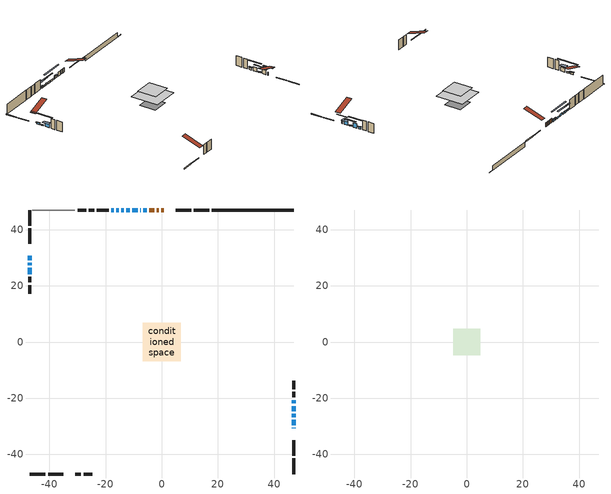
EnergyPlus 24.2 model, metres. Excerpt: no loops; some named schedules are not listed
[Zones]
conditioned space
 floor othersidecoefficients (Floor1 construction): -2.14,-2.14 -2.14,2.14 2.14,2.14 2.14,-2.14 z0.3
 floor adiabatic (AdiabaticFloorConstruction): -6.78,-6.78 -6.78,6.78 6.78,6.78 6.78,-6.78 z2.74
 floor foundation (Slab1 construction): -4.11,-4.11 -4.11,4.11 4.11,4.11 4.11,-4.11 z-1.93
 wall outside (RimJoist1 construction): 16.92,46.96 11.36,46.96 / -46.96,-46.96 -41.39,-46.96 / -46.96,46.96 -46.96,41.39 / 46.96,-46.96 46.96,-41.39 z0.3:0.6
 wall outside (RimJoist2 construction): 10.43,46.96 4.97,46.96 / -40.46,-46.96 -35.01,-46.96 / -46.96,40.46 -46.96,35.01 / 46.96,-40.46 46.96,-35.01 z0.3:0.6
 wall outside (AdiabaticWallConstruction 1): 0.65,46.96 -0.17,46.96 / -1.1,46.96 -1.79,46.96 / -2.72,46.96 -4.38,46.96 z0.3:2.33
 wall outside (AdiabaticWallConstruction): 46.96,-30.69 46.96,-30.46 z0.3:1.83; -5.31,46.96 -6.53,46.96 / -11.4,46.96 -12.62,46.96 / 46.96,-21.87 46.96,-20.65 z0.3:1.32; 46.96,-29.53 46.96,-27.7 z0.3:2.41; -46.96,30.69 -46.96,29.16 z0.3:1.22; -7.45,46.96 -7.67,46.96 z0.3:1.52; -8.6,46.96 -10.47,46.96 / -46.96,28.24 -46.96,27.29 z0.3:0.96; 46.96,-26.77 46.96,-25.5 z0.3:0.81; -13.55,46.96 -14.44,46.96 z0.3:1.27; -46.96,26.37 -46.96,24.06 z0.3:2.46; 46.96,-24.57 46.96,-22.79 z0.3:2.38; -15.37,46.96 -16.19,46.96 / -17.11,46.96 -17.93,46.96 z0.3:1.12
 wall outside (Wall2 construction): -24.06,46.96 -26.01,46.96 / -30.69,-46.96 -28.73,-46.96 / -46.96,23.13 -46.96,21.17 / 46.96,-19.72 46.96,-17.76 z0.3:5.18
 wall outside (Wall3 construction): -26.94,46.96 -29.95,46.96 / -27.8,-46.96 -24.79,-46.96 / -46.96,20.24 -46.96,17.23 / 46.96,-16.83 46.96,-13.82 z0.3:5.18
 wall foundation (FoundationWall1 construction): 17.85,46.96,-1.93 17.85,46.96,0.3 43.84,46.96,0.3 43.84,46.96,-1.83 46.96,46.96,-1.83 46.96,46.96,-1.93
 wall othersidecoefficients (Wall1 construction): -18.86,46.96 -23.13,46.96 z0.3:5.18
 wall adiabatic (Wall4 construction): -30.88,46.96 -46.03,46.96 z0.3:5.18
 window (WindowConstruction): 46.96,-30.69 46.96,-30.46 z0.3:1.82
 window (WindowConstruction 9): -5.31,46.96 -6.53,46.96 z0.3:1.31
 window (WindowConstruction 10): 46.96,-29.53 46.96,-27.7 z0.3:2.41
 window (WindowConstruction 11): -46.96,30.69 -46.96,29.16 z0.3:1.21
 window (WindowConstruction 14): -7.45,46.96 -7.67,46.96 z0.3:1.52
 window (WindowConstruction 12): -8.6,46.96 -10.47,46.96 z0.3:0.96
 window (WindowConstruction 13): -46.96,28.23 -46.96,27.3 z0.3:0.96
 window (WindowConstruction 1): 46.96,-26.77 46.96,-25.5 z0.3:0.81
 window (WindowConstruction 2): -11.4,46.96 -12.62,46.96 z0.3:1.31
 window (WindowConstruction 3): -13.55,46.96 -14.44,46.96 z0.3:1.27
 window (WindowConstruction 4): -46.96,26.37 -46.96,24.06 z0.3:2.46
 window (WindowConstruction 5): 46.96,-24.57 46.96,-22.8 z0.3:2.38
 window (WindowConstruction 6): 46.96,-21.87 46.96,-20.65 z0.3:1.31
 window (WindowConstruction 7): -15.37,46.96 -16.18,46.96 z0.3:1.11
 window (WindowConstruction 8): -17.11,46.96 -17.93,46.96 z0.3:1.11
 door (Door): 0.65,46.96 -0.17,46.96 z0.3:2.33
 door (Door 1): -1.1,46.96 -1.79,46.96 z0.3:2.33
 door (Door 2): -2.72,46.96 -4.38,46.96 z0.3:2.33
 ceiling adiabatic (AdiabaticFloorConstruction): 6.78,-6.78 6.78,6.78 -6.78,6.78 -6.78,-6.78 z2.74
attic - vented
 floor to conditioned space (Floor2 construction Reversed): -4.79,-4.79 -4.79,4.79 4.79,4.79 4.79,-4.79 z5.18
 roof outside (Roof1 construction): 1.58,46.96,5.18 1.58,37.62,8.29 4.04,37.62,8.29 4.04,46.96,5.18; -31.62,-46.96,5.18 -31.62,-37.62,8.29 -34.08,-37.62,8.29 -34.08,-46.96,5.18; -46.96,31.62,5.18 -37.62,31.62,8.29 -37.62,34.08,8.29 -46.96,34.08,5.18; 46.96,-31.62,5.18 37.62,-31.62,8.29 37.62,-34.08,8.29 46.96,-34.08,5.18
shading: 46.96,-27.97 46.96,-33.18 47.37,-33.18 47.37,-27.97 z4.31; -6.73,46.96 -5.11,46.96 -5.11,47.37 -6.73,47.37 z1.52; 46.96,-27.24 46.96,-29.99 48.48,-29.99 48.48,-27.24 z2.87; -46.96,28.96 -46.96,30.89 -47.37,30.89 -47.37,28.96 z1.42; -15.4,46.96 -3.67,46.96 -3.67,47.37 -15.4,47.37 z5.89; -46.96,22.37 -46.96,33.16 -47.37,33.16 -47.37,22.37 z5.89; 46.96,-23.01 46.96,-29.26 47.37,-29.26 47.37,-23.01 z3.3; -15.11,46.96 -8.91,46.96 -8.91,47.37 -15.11,47.37 z3.81; -16.93,46.96 -11.06,46.96 -11.06,47.37 -16.93,47.37 z3.76; -46.96,23.6 -46.96,26.83 -48.48,26.83 -48.48,23.6 z2.92; 46.96,-20.31 46.96,-27.06 47.37,-27.06 47.37,-20.31 z4.87; 46.96,-20.45 46.96,-22.07 47.37,-22.07 47.37,-20.45 z1.52; -18.67,46.96 -12.88,46.96 -12.88,47.37 -18.67,47.37 z3.6; -18.13,46.96 -16.91,46.96 -16.91,47.37 -18.13,47.37 z1.31
[Building]
Building 1: Terrain=Suburbs
[Site:Location]
Toronto City Centre_ON: Latitude {deg}=43.63; Longitude {deg}=-79.39; Time Zone {hr}=-5; Elevation {m}=77; Keep Site Location Information=Yes
[Site:GroundTemperature:Shallow]
5.01852, 3.26908, 3.12898, 3.95918, 7.29196, 10.6092, 13.4851, 15.3069, 15.4617, 13.9799, 11.1774, 7.9619
[Site:WaterMainsTemperature]
Calculation Method=Schedule; Temperature Schedule=mains temperature schedule
[Material] Roughness=Rough; Thermal Absorptance=0.9
Name | Thickness {m} | Conductivity {W/m-K} | Density {kg/m3} | Specific Heat {J/kg-K} | Solar Absorptance | Visible Absorptance
asphalt or fiberglass shingles | 0.00635 | 0.162714 | 1121.4 | 1465.45 | 0.4 | 0.4
ceiling loosefill ins | 0.169333 | 0.0480833 | 16.02 | 1046.75 | 0.7 | 0.7
ceiling stud and cavity | 0.1397 | 0.166674 | 65.682 | 1177.47 | 0.7 | 0.7
concrete 4.0 in. | 0.1016 | 1.803125 | 2242.8 | 837.4 | 0.7 | 0.7
concrete 8.0 in. | 0.2032 | 1.803125 | 2242.8 | 837.4 | 0.7 | 0.7
door material | 0.04445 | 0.188738 | 512.64 | 1214.23 | 0.7 | 0.7
door material 1 | 0.04445 | 0.20624 | 512.64 | 1214.23 | 0.7 | 0.7
exterior vertical ins | 0.0457286 | 0.029427 | 32.04 | 1214.23 | 0.7 | 0.7
floor covering | 0.0127 | 0.0433444 | 54.468 | 1339.84 | 0.6 | 0.6
floor rigid ins; rim joist rigid ins | 0.051816 | 0.029427 | 32.04 | 1214.23 | 0.7 | 0.7
floor rigid ins 1; wall rigid ins | 0.512978 | 0.029427 | 32.04 | 1214.23 | 0.7 | 0.7
floor stud and cavity | 0.1397 | 0.121516 | 92.3553 | 1139.71 | 0.7 | 0.7
floor stud and cavity 1 | 0.1397 | 1.75129 | 37.0049 | 1207.88 | 0.7 | 0.7
furniture material conditioned space 1 | 0.1524 | 0.115458 | 640.8 | 1214.23 | 0.6 | 0.6
gypsum board | 0.0127 | 0.160291 | 801 | 837.4 | 0.6 | 0.6
gypsum board 1 | 0.0127 | 0.160291 | 801 | 837.4 | 0.7 | 0.7
osb sheathing 0.5 in. | 0.0127 | 0.115458 | 512.64 | 1214.23 | 0.4 | 0.4
osb sheathing 0.5 in. 1 | 0.0127 | 0.115458 | 512.64 | 1214.23 | 0.7 | 0.7
osb sheathing 0.75 in. | 0.01905 | 0.115458 | 512.64 | 1214.23 | 0.7 | 0.7
osb sheathing 2.0 in. | 0.0508 | 0.115458 | 512.64 | 1214.23 | 0.7 | 0.7
rim joist stud and cavity | 0.0508 | 0.308293 | 125.044 | 1163.47 | 0.6 | 0.6
rim joist stud and cavity 1 | 0.0508 | 0.0352871 | 125.044 | 1163.47 | 0.6 | 0.6
slab rigid ins | 0.00025908 | 0.029427 | 32.04 | 1214.23 | 0.7 | 0.7
wall stud and cavity | 0.1397 | 0.0964549 | 139.0536 | 1170.24 | 0.7 | 0.7
wall stud and cavity 1 | 0.1397 | 0.0831639 | 139.0536 | 1170.24 | 0.7 | 0.7
wall stud and cavity 2 | 0.1397 | 0.0827303 | 139.0536 | 1170.24 | 0.7 | 0.7
wall stud and cavity 3 | 0.1397 | 0.0754492 | 139.0536 | 1170.24 | 0.7 | 0.7
wall stud and cavity 4 | 0.0889 | 0.380278 | 52.3479 | 1209.89 | 0.7 | 0.7
wall stud and cavity 5 | 0.0889 | 0.391764 | 83.0341 | 1211.67 | 0.7 | 0.7
wood siding | 0.0254 | 0.102417 | 544.68 | 1172.36 | 0.4 | 0.4
wood siding 1; wood siding 2; wood siding 3 | 0.0254 | 0.102417 | 544.68 | 1172.36 | 0.7 | 0.7
[WindowMaterial:SimpleGlazingSystem]
Name | U-Factor {W/m2-K} | Solar Heat Gain Coefficient
WindowMaterial | 4.51628 | 0.54
WindowMaterial 1 | 5.34981 | 0.68
WindowMaterial 10 | 5.00743 | 0.62
WindowMaterial 2 | 2.929848 | 0.66
WindowMaterial 3 | 2.94859 | 0.64
WindowMaterial 4 | 2.95653 | 0.61
WindowMaterial 5 | 2.975272 | 0.59
WindowMaterial 6 | 2.96448 | 0.62
WindowMaterial 7 | 2.972433 | 0.6
WindowMaterial 8 | 2.927009 | 0.66
WindowMaterial 9 | 2.97073 | 0.62
[Construction]
AdiabaticFloorConstruction: floor stud and cavity 1, floor rigid ins 1, osb sheathing 0.75 in., floor covering
AdiabaticWallConstruction: wood siding 2, wall rigid ins, wall stud and cavity 4, gypsum board
AdiabaticWallConstruction 1: wood siding 3, wall rigid ins, wall stud and cavity 4, gypsum board
Door; Door 1: door material
Door 2: door material 1
Floor1 construction: floor stud and cavity, floor rigid ins, osb sheathing 0.75 in., floor covering
Floor2 construction Reversed: gypsum board, ceiling stud and cavity, ceiling loosefill ins
FoundationWall1 construction: concrete 8.0 in., gypsum board 1
furniture construction conditioned space 1: furniture material conditioned space 1
PartitionWallConstruction: gypsum board, wall stud and cavity 5, gypsum board
RimJoist1 construction: wood siding 1, rim joist rigid ins, osb sheathing 2.0 in., rim joist stud and cavity
RimJoist2 construction: wood siding 1, rim joist rigid ins, osb sheathing 2.0 in., rim joist stud and cavity 1
Roof1 construction: asphalt or fiberglass shingles
Slab1 construction: slab rigid ins, concrete 4.0 in.
Wall1 construction: osb sheathing 0.5 in., wall stud and cavity, gypsum board
Wall2 construction: wood siding, osb sheathing 0.5 in. 1, wall stud and cavity 1, gypsum board
Wall3 construction: wood siding, osb sheathing 0.5 in. 1, wall stud and cavity 2, gypsum board
Wall4 construction: osb sheathing 0.5 in., wall stud and cavity 3, gypsum board
WindowConstruction: WindowMaterial
WindowConstruction 1: WindowMaterial 1
WindowConstruction 10: WindowMaterial 7
WindowConstruction 11: WindowMaterial 8
WindowConstruction 12; WindowConstruction 13: WindowMaterial 9
WindowConstruction 14: WindowMaterial 10
WindowConstruction 2; WindowConstruction 6; WindowConstruction 9: WindowMaterial 2
WindowConstruction 3: WindowMaterial 3
WindowConstruction 4: WindowMaterial 4
WindowConstruction 5: WindowMaterial 5
WindowConstruction 7; WindowConstruction 8: WindowMaterial 6
[Zone] Multiplier=1; Part of Total Floor Area=Yes
Name | Volume {m3}
attic - vented | 46.4249
conditioned space | 622
[Space]
Name | Zone | Volume {m3}
attic - vented 1 | attic - vented | 46.4249
conditioned space 1 | conditioned space | 622
[ZoneInfiltration:EffectiveLeakageArea]
infil attic - vented 1: Zone or Space=attic - vented 1; Schedule=Always On Discrete; Effective Air Leakage Area {cm2}=3869.05; Stack Coefficient=0.00021642; Wind Coefficient=9.93959e-06
[ZoneMixing]
whole house fan mix: Zone or Space=attic - vented; Schedule=Always On Continuous; Design Flow Rate Calculation Method=Flow/Zone; Design Flow Rate {m3/s}=0; Source Zone or Space=conditioned space
[SurfaceProperty:OtherSideCoefficients]
other non-freezing space: Combined Convective/Radiative Film Coefficient {W/m2-K}=8.35; Constant Temperature Coefficient=1; External Dry-Bulb Temperature Coefficient=0; Ground Temperature Coefficient=0; Wind Speed Coefficient=0; Zone Air Temperature Coefficient=0; Constant Temperature Schedule=other non-freezing space; Previous Other Side Temperature Coefficient=0
[SurfaceProperty:ExposedFoundationPerimeter]
Slab1: Exposed Perimeter Calculation Method=TotalExposedPerimeter; Total Exposed Perimeter {m}=29.108
[InternalMass] Zone or ZoneList=conditioned space; Space or SpaceList=conditioned space 1
Name | Construction | Surface Area {m2}
furniture mass conditioned space 1 | furniture construction conditioned space 1 | 107.936
partition wall mass | PartitionWallConstruction | 269.84
[Lights]
interior lighting: Zone or ZoneList or Space or SpaceList=conditioned space 1; Schedule=interior lighting schedule; Design Level Calculation Method=LightingLevel; Lighting Level {W}=343.2; Return Air Fraction=0; Fraction Radiant=0.6; Fraction Visible=0.2; Fraction Replaceable=1
[People]
occupants: Zone or ZoneList or Space or SpaceList=conditioned space 1; Number of People Schedule=occupants schedule; Number of People Calculation Method=People; Number of People=3; Fraction Radiant=0.314171; Sensible Heat Fraction=0.56303; Activity Level Schedule=occupants activity schedule; Carbon Dioxide Generation Rate {m3/s-W}=0; Enable ASHRAE 55 Comfort Warnings=No; Mean Radiant Temperature Calculation Type=EnclosureAveraged
[ElectricEquipment] Zone or ZoneList or Space or SpaceList=conditioned space 1; Design Level Calculation Method=EquipmentLevel
Name | Schedule | Design Level {W} | Fraction Latent | Fraction Radiant | Fraction Lost
clothes dryer | clothes dryer schedule | 140.772 | 0.015 | 0.081 | 0.85
clothes washer | clothes washer schedule | 32.1985 | 0.03 | 0.162 | 0.7
cooking range | cooking range schedule | 208.969 | 0.08 | 0.432 | 0.2
dishwasher | dishwasher schedule | 66.8632 | 0.3 | 0.18 | 0.4
fridge | fridge schedule | 72.9452 | 0 | 0.6 | 0
mech vent bath fan 0 | mech vent bath fan 0 schedule | 43 | 0 | 0 | 1
mech vent bath fan 1 | mech vent bath fan 1 schedule | 43 | 0 | 0 | 1
mech vent house fan | mech vent house fan schedule | 0 | 0 | 0 | 1
mech vent house fan cfis | mech vent house fan cfis schedule | 0 | 0 | 0 | 0
mech vent range fan 0 | mech vent range fan 0 schedule | 43 | 0 | 0 | 1
misc plug loads | misc plug loads schedule | 494.7 | 0.045 | 0.513 | 0.1
whole house fan | Always On Discrete | 0 | 0 | 0 | 1
[OtherEquipment] Zone or ZoneList or Space or SpaceList=conditioned space 1; Design Level Calculation Method=EquipmentLevel
Name | Fuel Type | Schedule | Design Level {W} | Fraction Latent | Fraction Radiant | Fraction Lost
clothes dryer 1 | Electricity | clothes dryer schedule | 0 | 0.015 | 0.081 | 0.85
cooking range 1 | Electricity | cooking range schedule | 0 | 0.08 | 0.432 | 0.2
general water use latent | None | general water use schedule | 59.3978 | 1 | 0 | 0
general water use sensible | None | general water use schedule | -58.539 | 0 | 0.6 | 0
mech vent house fan latent load | None | Always On Discrete | 0 | 1 | 0 | 0
mech vent house fan sensible load | None | Always On Discrete | 0 | 0 | 0 | 0
water heater energy adjustment1 | NaturalGas | Always On Discrete | 0.01 | 0 | 0 | 1
[ZoneInfiltration:DesignFlowRate] Zone or ZoneList or Space or SpaceList=conditioned space 1; Schedule=Always On Discrete; Design Flow Rate Calculation Method=Flow/Zone; Design Flow Rate {m3/s}=0
infil flow; natural vent flow; whole house fan flow
[Foundation:Kiva]
Foundation Kiva 1: Initial Indoor Air Temperature {C}=18; Wall Height Above Grade {m}=0.300015; Wall Depth Below Slab {m}=0.2032; Custom Block Material Name 1=exterior vertical ins; Custom Block Depth 1 {m}=2.23001; Custom Block X Position 1 {m}=0.2159; Custom Block Z Position 1 {m}=0
[Foundation:Kiva:Settings]
Soil Conductivity {W/m-K}=0.849921; Soil Density {kg/m3}=1842.3; Soil Specific Heat {J/kg-K}=418.7; Ground Solar Absorptivity=0.9; Ground Thermal Absorptivity=0.9; Ground Surface Roughness {m}=0.03; Far-Field Width {m}=40; Deep-Ground Boundary Condition=ZeroFlux; Deep-Ground Depth {m}=40; Minimum Cell Dimension {m}=0.2; Maximum Cell Growth Coefficient=3; Simulation Timestep=Timestep
[Exterior:Lights]
exterior lighting: Schedule=exterior lighting schedule; Design Level {W}=75.6
[Schedule:Constant]
Name | Hourly Value
Always On Continuous; mech vent house fan schedule; mech vent house fan cfis schedule; Always On Discrete | 1
other non-freezing space; fridge schedule | 0
occupants activity schedule | 117.228
[Schedule:Week:Daily]
interior lighting schedule Week Rule - Jan1-Jan27: interior lighting schedule day, interior lighting schedule day, interior lighting schedule day, interior lighting schedule day, interior lighting schedule day, interior lighting schedule day, interior lighting schedule day, interior lighting schedule default day, interior lighting schedule default day, interior lighting schedule default day, interior lighting schedule default day, interior lighting schedule default day
interior lighting schedule Week Rule - Jan28-Feb3: interior lighting schedule day, interior lighting schedule day, interior lighting schedule day, interior lighting schedule day, interior lighting schedule day 1, interior lighting schedule day 1, interior lighting schedule day 1, interior lighting schedule default day, interior lighting schedule default day, interior lighting schedule default day, interior lighting schedule default day, interior lighting schedule default day
interior lighting schedule Week Rule - Feb4-Feb24: interior lighting schedule day 1, interior lighting schedule day 1, interior lighting schedule day 1, interior lighting schedule day 1, interior lighting schedule day 1, interior lighting schedule day 1, interior lighting schedule day 1, interior lighting schedule default day, interior lighting schedule default day, interior lighting schedule default day, interior lighting schedule default day, interior lighting schedule default day
interior lighting schedule Week Rule - Feb25-Mar3: interior lighting schedule day 1, interior lighting schedule day 1, interior lighting schedule day 1, interior lighting schedule day 1, interior lighting schedule day 2, interior lighting schedule day 2, interior lighting schedule day 2, interior lighting schedule default day, interior lighting schedule default day, interior lighting schedule default day, interior lighting schedule default day, interior lighting schedule default day
interior lighting schedule Week Rule - Mar4-Mar31: interior lighting schedule day 2, interior lighting schedule day 2, interior lighting schedule day 2, interior lighting schedule day 2, interior lighting schedule day 2, interior lighting schedule day 2, interior lighting schedule day 2, interior lighting schedule default day, interior lighting schedule default day, interior lighting schedule default day, interior lighting schedule default day, interior lighting schedule default day
interior lighting schedule Week Rule - Apr1-Apr28: interior lighting schedule day 3, interior lighting schedule day 3, interior lighting schedule day 3, interior lighting schedule day 3, interior lighting schedule day 3, interior lighting schedule day 3, interior lighting schedule day 3, interior lighting schedule default day, interior lighting schedule default day, interior lighting schedule default day, interior lighting schedule default day, interior lighting schedule default day
interior lighting schedule Week Rule - Apr29-May5: interior lighting schedule day 3, interior lighting schedule day 3, interior lighting schedule day 4, interior lighting schedule day 4, interior lighting schedule day 4, interior lighting schedule day 4, interior lighting schedule day 4, interior lighting schedule default day, interior lighting schedule default day, interior lighting schedule default day, interior lighting schedule default day, interior lighting schedule default day
interior lighting schedule Week Rule - May6-May26: interior lighting schedule day 4, interior lighting schedule day 4, interior lighting schedule day 4, interior lighting schedule day 4, interior lighting schedule day 4, interior lighting schedule day 4, interior lighting schedule day 4, interior lighting schedule default day, interior lighting schedule default day, interior lighting schedule default day, interior lighting schedule default day, interior lighting schedule default day
interior lighting schedule Week Rule - May27-Jun2: interior lighting schedule day 4, interior lighting schedule day 4, interior lighting schedule day 4, interior lighting schedule day 4, interior lighting schedule day 4, interior lighting schedule day 5, interior lighting schedule day 5, interior lighting schedule default day, interior lighting schedule default day, interior lighting schedule default day, interior lighting schedule default day, interior lighting schedule default day
interior lighting schedule Week Rule - Jun3-Jun30: interior lighting schedule day 5, interior lighting schedule day 5, interior lighting schedule day 5, interior lighting schedule day 5, interior lighting schedule day 5, interior lighting schedule day 5, interior lighting schedule day 5, interior lighting schedule default day, interior lighting schedule default day, interior lighting schedule default day, interior lighting schedule default day, interior lighting schedule default day
interior lighting schedule Week Rule - Jul1-Jul28: interior lighting schedule day 6, interior lighting schedule day 6, interior lighting schedule day 6, interior lighting schedule day 6, interior lighting schedule day 6, interior lighting schedule day 6, interior lighting schedule day 6, interior lighting schedule default day, interior lighting schedule default day, interior lighting schedule default day, interior lighting schedule default day, interior lighting schedule default day
interior lighting schedule Week Rule - Jul29-Aug4: interior lighting schedule day 6, interior lighting schedule day 6, interior lighting schedule day 6, interior lighting schedule day 7, interior lighting schedule day 7, interior lighting schedule day 7, interior lighting schedule day 7, interior lighting schedule default day, interior lighting schedule default day, interior lighting schedule default day, interior lighting schedule default day, interior lighting schedule default day
interior lighting schedule Week Rule - Aug5-Aug25: interior lighting schedule day 7, interior lighting schedule day 7, interior lighting schedule day 7, interior lighting schedule day 7, interior lighting schedule day 7, interior lighting schedule day 7, interior lighting schedule day 7, interior lighting schedule default day, interior lighting schedule default day, interior lighting schedule default day, interior lighting schedule default day, interior lighting schedule default day
interior lighting schedule Week Rule - Aug26-Sep1: interior lighting schedule day 7, interior lighting schedule day 7, interior lighting schedule day 7, interior lighting schedule day 7, interior lighting schedule day 7, interior lighting schedule day 7, interior lighting schedule day 8, interior lighting schedule default day, interior lighting schedule default day, interior lighting schedule default day, interior lighting schedule default day, interior lighting schedule default day
interior lighting schedule Week Rule - Sep2-Sep29: interior lighting schedule day 8, interior lighting schedule day 8, interior lighting schedule day 8, interior lighting schedule day 8, interior lighting schedule day 8, interior lighting schedule day 8, interior lighting schedule day 8, interior lighting schedule default day, interior lighting schedule default day, interior lighting schedule default day, interior lighting schedule default day, interior lighting schedule default day
interior lighting schedule Week Rule - Sep30-Oct6: interior lighting schedule day 8, interior lighting schedule day 9, interior lighting schedule day 9, interior lighting schedule day 9, interior lighting schedule day 9, interior lighting schedule day 9, interior lighting schedule day 9, interior lighting schedule default day, interior lighting schedule default day, interior lighting schedule default day, interior lighting schedule default day, interior lighting schedule default day
interior lighting schedule Week Rule - Oct7-Oct27: interior lighting schedule day 9, interior lighting schedule day 9, interior lighting schedule day 9, interior lighting schedule day 9, interior lighting schedule day 9, interior lighting schedule day 9, interior lighting schedule day 9, interior lighting schedule default day, interior lighting schedule default day, interior lighting schedule default day, interior lighting schedule default day, interior lighting schedule default day
interior lighting schedule Week Rule - Oct28-Nov3: interior lighting schedule day 9, interior lighting schedule day 9, interior lighting schedule day 9, interior lighting schedule day 9, interior lighting schedule day 10, interior lighting schedule day 10, interior lighting schedule day 10, interior lighting schedule default day, interior lighting schedule default day, interior lighting schedule default day, interior lighting schedule default day, interior lighting schedule default day
interior lighting schedule Week Rule - Nov4-Nov24: interior lighting schedule day 10, interior lighting schedule day 10, interior lighting schedule day 10, interior lighting schedule day 10, interior lighting schedule day 10, interior lighting schedule day 10, interior lighting schedule day 10, interior lighting schedule default day, interior lighting schedule default day, interior lighting schedule default day, interior lighting schedule default day, interior lighting schedule default day
interior lighting schedule Week Rule - Nov25-Dec1: interior lighting schedule day 10, interior lighting schedule day 10, interior lighting schedule day 10, interior lighting schedule day 10, interior lighting schedule day 10, interior lighting schedule day 10, interior lighting schedule day 11, interior lighting schedule default day, interior lighting schedule default day, interior lighting schedule default day, interior lighting schedule default day, interior lighting schedule default day
interior lighting schedule Week Rule - Dec2-Dec31: interior lighting schedule day 11, interior lighting schedule day 11, interior lighting schedule day 11, interior lighting schedule day 11, interior lighting schedule day 11, interior lighting schedule day 11, interior lighting schedule day 11, interior lighting schedule default day, interior lighting schedule default day, interior lighting schedule default day, interior lighting schedule default day, interior lighting schedule default day
occupants schedule Week Rule - Jan1-Dec31: occupants schedule day, occupants schedule day, occupants schedule day, occupants schedule day, occupants schedule day, occupants schedule day, occupants schedule day, occupants schedule default day, occupants schedule default day, occupants schedule default day, occupants schedule default day, occupants schedule default day
clothes dryer schedule Week Rule - Jan1-Dec31: clothes dryer schedule day, clothes dryer schedule day, clothes dryer schedule day, clothes dryer schedule day, clothes dryer schedule day, clothes dryer schedule day, clothes dryer schedule day, clothes dryer schedule default day, clothes dryer schedule default day, clothes dryer schedule default day, clothes dryer schedule default day, clothes dryer schedule default day
clothes washer schedule Week Rule - Jan1-Dec31: clothes washer schedule day, clothes washer schedule day, clothes washer schedule day, clothes washer schedule day, clothes washer schedule day, clothes washer schedule day, clothes washer schedule day, clothes washer schedule default day, clothes washer schedule default day, clothes washer schedule default day, clothes washer schedule default day, clothes washer schedule default day
cooking range schedule Week Rule - Jan1-Dec31: cooking range schedule day, cooking range schedule day, cooking range schedule day, cooking range schedule day, cooking range schedule day, cooking range schedule day, cooking range schedule day, cooking range schedule default day, cooking range schedule default day, cooking range schedule default day, cooking range schedule default day, cooking range schedule default day
dishwasher schedule Week Rule - Jan1-Dec31: dishwasher schedule day, dishwasher schedule day, dishwasher schedule day, dishwasher schedule day, dishwasher schedule day, dishwasher schedule day, dishwasher schedule day, dishwasher schedule default day, dishwasher schedule default day, dishwasher schedule default day, dishwasher schedule default day, dishwasher schedule default day
mech vent bath fan 0 schedule Week Rule - Jan1-Dec31: mech vent bath fan 0 schedule day, mech vent bath fan 0 schedule day, mech vent bath fan 0 schedule day, mech vent bath fan 0 schedule day, mech vent bath fan 0 schedule day, mech vent bath fan 0 schedule day, mech vent bath fan 0 schedule day, mech vent bath fan 0 schedule default day, mech vent bath fan 0 schedule default day, mech vent bath fan 0 schedule default day, mech vent bath fan 0 schedule default day, mech vent bath fan 0 schedule default day
mech vent bath fan 1 schedule Week Rule - Jan1-Dec31: mech vent bath fan 1 schedule day, mech vent bath fan 1 schedule day, mech vent bath fan 1 schedule day, mech vent bath fan 1 schedule day, mech vent bath fan 1 schedule day, mech vent bath fan 1 schedule day, mech vent bath fan 1 schedule day, mech vent bath fan 1 schedule default day, mech vent bath fan 1 schedule default day, mech vent bath fan 1 schedule default day, mech vent bath fan 1 schedule default day, mech vent bath fan 1 schedule default day
mech vent range fan 0 schedule Week Rule - Jan1-Dec31: mech vent range fan 0 schedule day, mech vent range fan 0 schedule day, mech vent range fan 0 schedule day, mech vent range fan 0 schedule day, mech vent range fan 0 schedule day, mech vent range fan 0 schedule day, mech vent range fan 0 schedule day, mech vent range fan 0 schedule default day, mech vent range fan 0 schedule default day, mech vent range fan 0 schedule default day, mech vent range fan 0 schedule default day, mech vent range fan 0 schedule default day
misc plug loads schedule Week Rule - Jan1-Dec31: misc plug loads schedule day, misc plug loads schedule day, misc plug loads schedule day, misc plug loads schedule day, misc plug loads schedule day, misc plug loads schedule day, misc plug loads schedule day, misc plug loads schedule default day, misc plug loads schedule default day, misc plug loads schedule default day, misc plug loads schedule default day, misc plug loads schedule default day
general water use schedule Week Rule - Jan1-Dec31: general water use schedule day, general water use schedule day, general water use schedule day, general water use schedule day, general water use schedule day, general water use schedule day, general water use schedule day, general water use schedule default day, general water use schedule default day, general water use schedule default day, general water use schedule default day, general water use schedule default day
exterior lighting schedule Week Rule - Jan1-Jan27: exterior lighting schedule day, exterior lighting schedule day, exterior lighting schedule day, exterior lighting schedule day, exterior lighting schedule day, exterior lighting schedule day, exterior lighting schedule day, exterior lighting schedule default day, exterior lighting schedule default day, exterior lighting schedule default day, exterior lighting schedule default day, exterior lighting schedule default day
exterior lighting schedule Week Rule - Jan28-Feb3: exterior lighting schedule day, exterior lighting schedule day, exterior lighting schedule day, exterior lighting schedule day, exterior lighting schedule day 1, exterior lighting schedule day 1, exterior lighting schedule day 1, exterior lighting schedule default day, exterior lighting schedule default day, exterior lighting schedule default day, exterior lighting schedule default day, exterior lighting schedule default day
exterior lighting schedule Week Rule - Feb4-Feb24: exterior lighting schedule day 1, exterior lighting schedule day 1, exterior lighting schedule day 1, exterior lighting schedule day 1, exterior lighting schedule day 1, exterior lighting schedule day 1, exterior lighting schedule day 1, exterior lighting schedule default day, exterior lighting schedule default day, exterior lighting schedule default day, exterior lighting schedule default day, exterior lighting schedule default day
exterior lighting schedule Week Rule - Feb25-Mar3: exterior lighting schedule day 1, exterior lighting schedule day 1, exterior lighting schedule day 1, exterior lighting schedule day 1, exterior lighting schedule day 2, exterior lighting schedule day 2, exterior lighting schedule day 2, exterior lighting schedule default day, exterior lighting schedule default day, exterior lighting schedule default day, exterior lighting schedule default day, exterior lighting schedule default day
exterior lighting schedule Week Rule - Mar4-Mar31: exterior lighting schedule day 2, exterior lighting schedule day 2, exterior lighting schedule day 2, exterior lighting schedule day 2, exterior lighting schedule day 2, exterior lighting schedule day 2, exterior lighting schedule day 2, exterior lighting schedule default day, exterior lighting schedule default day, exterior lighting schedule default day, exterior lighting schedule default day, exterior lighting schedule default day
exterior lighting schedule Week Rule - Apr1-Apr28: exterior lighting schedule day 3, exterior lighting schedule day 3, exterior lighting schedule day 3, exterior lighting schedule day 3, exterior lighting schedule day 3, exterior lighting schedule day 3, exterior lighting schedule day 3, exterior lighting schedule default day, exterior lighting schedule default day, exterior lighting schedule default day, exterior lighting schedule default day, exterior lighting schedule default day
exterior lighting schedule Week Rule - Apr29-May5: exterior lighting schedule day 3, exterior lighting schedule day 3, exterior lighting schedule day 4, exterior lighting schedule day 4, exterior lighting schedule day 4, exterior lighting schedule day 4, exterior lighting schedule day 4, exterior lighting schedule default day, exterior lighting schedule default day, exterior lighting schedule default day, exterior lighting schedule default day, exterior lighting schedule default day
exterior lighting schedule Week Rule - May6-May26: exterior lighting schedule day 4, exterior lighting schedule day 4, exterior lighting schedule day 4, exterior lighting schedule day 4, exterior lighting schedule day 4, exterior lighting schedule day 4, exterior lighting schedule day 4, exterior lighting schedule default day, exterior lighting schedule default day, exterior lighting schedule default day, exterior lighting schedule default day, exterior lighting schedule default day
exterior lighting schedule Week Rule - May27-Jun2: exterior lighting schedule day 4, exterior lighting schedule day 4, exterior lighting schedule day 4, exterior lighting schedule day 4, exterior lighting schedule day 4, exterior lighting schedule day 5, exterior lighting schedule day 5, exterior lighting schedule default day, exterior lighting schedule default day, exterior lighting schedule default day, exterior lighting schedule default day, exterior lighting schedule default day
exterior lighting schedule Week Rule - Jun3-Jun30: exterior lighting schedule day 5, exterior lighting schedule day 5, exterior lighting schedule day 5, exterior lighting schedule day 5, exterior lighting schedule day 5, exterior lighting schedule day 5, exterior lighting schedule day 5, exterior lighting schedule default day, exterior lighting schedule default day, exterior lighting schedule default day, exterior lighting schedule default day, exterior lighting schedule default day
exterior lighting schedule Week Rule - Jul1-Jul28: exterior lighting schedule day 6, exterior lighting schedule day 6, exterior lighting schedule day 6, exterior lighting schedule day 6, exterior lighting schedule day 6, exterior lighting schedule day 6, exterior lighting schedule day 6, exterior lighting schedule default day, exterior lighting schedule default day, exterior lighting schedule default day, exterior lighting schedule default day, exterior lighting schedule default day
[Schedule:Year]
interior lighting schedule: interior lighting schedule Week Rule - Jan1-Jan27, 1, 1, 1, 27, interior lighting schedule Week Rule - Jan28-Feb3, 1, 28, 2, 3, interior lighting schedule Week Rule - Feb4-Feb24, 2, 4, 2, 24, interior lighting schedule Week Rule - Feb25-Mar3, 2, 25, 3, 3, interior lighting schedule Week Rule - Mar4-Mar31, 3, 4, 3, 31, interior lighting schedule Week Rule - Apr1-Apr28, 4, 1, 4, 28, interior lighting schedule Week Rule - Apr29-May5, 4, 29, 5, 5, interior lighting schedule Week Rule - May6-May26, 5, 6, 5, 26, interior lighting schedule Week Rule - May27-Jun2, 5, 27, 6, 2, interior lighting schedule Week Rule - Jun3-Jun30, 6, 3, 6, 30, interior lighting schedule Week Rule - Jul1-Jul28, 7, 1, 7, 28, interior lighting schedule Week Rule - Jul29-Aug4, 7, 29, 8, 4, interior lighting schedule Week Rule - Aug5-Aug25, 8, 5, 8, 25, interior lighting schedule Week Rule - Aug26-Sep1, 8, 26, 9, 1, interior lighting schedule Week Rule - Sep2-Sep29, 9, 2, 9, 29, interior lighting schedule Week Rule - Sep30-Oct6, 9, 30, 10, 6, interior lighting schedule Week Rule - Oct7-Oct27, 10, 7, 10, 27, interior lighting schedule Week Rule - Oct28-Nov3, 10, 28, 11, 3, interior lighting schedule Week Rule - Nov4-Nov24, 11, 4, 11, 24, interior lighting schedule Week Rule - Nov25-Dec1, 11, 25, 12, 1, interior lighting schedule Week Rule - Dec2-Dec31, 12, 2, 12, 31
occupants schedule: occupants schedule Week Rule - Jan1-Dec31, 1, 1, 12, 31
clothes dryer schedule: clothes dryer schedule Week Rule - Jan1-Dec31, 1, 1, 12, 31
clothes washer schedule: clothes washer schedule Week Rule - Jan1-Dec31, 1, 1, 12, 31
cooking range schedule: cooking range schedule Week Rule - Jan1-Dec31, 1, 1, 12, 31
dishwasher schedule: dishwasher schedule Week Rule - Jan1-Dec31, 1, 1, 12, 31
mech vent bath fan 0 schedule: mech vent bath fan 0 schedule Week Rule - Jan1-Dec31, 1, 1, 12, 31
mech vent bath fan 1 schedule: mech vent bath fan 1 schedule Week Rule - Jan1-Dec31, 1, 1, 12, 31
mech vent range fan 0 schedule: mech vent range fan 0 schedule Week Rule - Jan1-Dec31, 1, 1, 12, 31
misc plug loads schedule: misc plug loads schedule Week Rule - Jan1-Dec31, 1, 1, 12, 31
general water use schedule: general water use schedule Week Rule - Jan1-Dec31, 1, 1, 12, 31
exterior lighting schedule: exterior lighting schedule Week Rule - Jan1-Jan27, 1, 1, 1, 27, exterior lighting schedule Week Rule - Jan28-Feb3, 1, 28, 2, 3, exterior lighting schedule Week Rule - Feb4-Feb24, 2, 4, 2, 24, exterior lighting schedule Week Rule - Feb25-Mar3, 2, 25, 3, 3, exterior lighting schedule Week Rule - Mar4-Mar31, 3, 4, 3, 31, exterior lighting schedule Week Rule - Apr1-Apr28, 4, 1, 4, 28, exterior lighting schedule Week Rule - Apr29-May5, 4, 29, 5, 5, exterior lighting schedule Week Rule - May6-May26, 5, 6, 5, 26, exterior lighting schedule Week Rule - May27-Jun2, 5, 27, 6, 2, exterior lighting schedule Week Rule - Jun3-Jun30, 6, 3, 6, 30, exterior lighting schedule Week Rule - Jul1-Jul28, 7, 1, 7, 28, exterior lighting schedule Week Rule - Jul29-Aug4, 7, 29, 8, 4, exterior lighting schedule Week Rule - Aug5-Aug25, 8, 5, 8, 25, exterior lighting schedule Week Rule - Aug26-Sep1, 8, 26, 9, 1, exterior lighting schedule Week Rule - Sep2-Sep29, 9, 2, 9, 29, exterior lighting schedule Week Rule - Sep30-Oct6, 9, 30, 10, 6, exterior lighting schedule Week Rule - Oct7-Oct27, 10, 7, 10, 27, exterior lighting schedule Week Rule - Oct28-Nov3, 10, 28, 11, 3, exterior lighting schedule Week Rule - Nov4-Nov24, 11, 4, 11, 24, exterior lighting schedule Week Rule - Nov25-Dec1, 11, 25, 12, 1, exterior lighting schedule Week Rule - Dec2-Dec31, 12, 2, 12, 31
[Schedule:Compact]
mains temperature schedule: Through: 01/01, For: AllDays, Until: 24:00, 8.80333, Through: 01/02, For: AllDays, Until: 24:00, 8.74333, Through: 01/03, For: AllDays, Until: 24:00, 8.68389, Through: 01/04, For: AllDays, Until: 24:00, 8.62611, Through: 01/05, For: AllDays, Until: 24:00, 8.56944, Through: 01/06, For: AllDays, Until: 24:00, 8.51389, Through: 01/07, For: AllDays, Until: 24:00, 8.45944, Through: 01/08, For: AllDays, Until: 24:00, 8.40611, Through: 01/09, For: AllDays, Until: 24:00, 8.35389, Through: 01/10, For: AllDays, Until: 24:00, 8.30278, Through: 01/11, For: AllDays, Until: 24:00, 8.25333, Through: 01/12, For: AllDays, Until: 24:00, 8.205, Through: 01/13, For: AllDays, Until: 24:00, 8.15778, Through: 01/14, For: AllDays, Until: 24:00, 8.11222, Through: 01/15, For: AllDays, Until: 24:00, 8.06778, Through: 01/16, For: AllDays, Until: 24:00, 8.02444, Through: 01/17, For: AllDays, Until: 24:00, 7.98222, Through: 01/18, For: AllDays, Until: 24:00, 7.94167, Through: 01/19, For: AllDays, Until: 24:00, 7.90222, Through: 01/20, For: AllDays, Until: 24:00, 7.86444, Through: 01/21, For: AllDays, Until: 24:00, 7.82778, Through: 01/22, For: AllDays, Until: 24:00, 7.79278, Through: 01/23, For: AllDays, Until: 24:00, 7.75889, Through: 01/24, For: AllDays, Until: 24:00, 7.72667, Through: 01/25, For: AllDays, Until: 24:00, 7.69556, Through: 01/26, For: AllDays, Until: 24:00, 7.66611, Through: 01/27, For: AllDays, Until: 24:00, 7.63778, Through: 01/28, For: AllDays, Until: 24:00, 7.61111, Through: 01/29, For: AllDays, Until: 24:00, 7.58556, Through: 01/30, For: AllDays, Until: 24:00, 7.56167, Through: 01/31, For: AllDays, Until: 24:00, 7.53944, Through: 02/01, For: AllDays, Until: 24:00, 7.51833, Through: 02/02, For: AllDays, Until: 24:00, 7.49889, Through: 02/03, For: AllDays, Until: 24:00, 7.48111, Through: 02/04, For: AllDays, Until: 24:00, 7.46444, Through: 02/05, For: AllDays, Until: 24:00, 7.44944, Through: 02/06, For: AllDays, Until: 24:00, 7.43556, Through: 02/07, For: AllDays, Until: 24:00, 7.42333, Through: 02/08, For: AllDays, Until: 24:00, 7.41278, Through: 02/09, For: AllDays, Until: 24:00, 7.40389, Through: 02/10, For: AllDays, Until: 24:00, 7.39611, Through: 02/11, For: AllDays, Until: 24:00, 7.39, Through: 02/12, For: AllDays, Until: 24:00, 7.38556, Through: 02/13, For: AllDays, Until: 24:00, 7.38222, Through: 02/14, For: AllDays, Until: 24:00, 7.38056, Through: 02/15, For: AllDays, Until: 24:00, 7.38056, Through: 02/16, For: AllDays, Until: 24:00, 7.38222, Through: 02/17, For: AllDays, Until: 24:00, 7.385, Through: 02/18, For: AllDays, Until: 24:00, 7.38944, Through: 02/19, For: AllDays, Until: 24:00, 7.395, Through: 02/20, For: AllDays, Until: 24:00, 7.40278, Through: 02/21, For: AllDays, Until: 24:00, 7.41167, Through: 02/22, For: AllDays, Until: 24:00, 7.42222, Through: 02/23, For: AllDays, Until: 24:00, 7.43389, Through: 02/24, For: AllDays, Until: 24:00, 7.44722, Through: 02/25, For: AllDays, Until: 24:00, 7.46222, Through: 02/26, For: AllDays, Until: 24:00, 7.47833, Through: 02/27, For: AllDays, Until: 24:00, 7.49611, Through: 02/28, For: AllDays, Until: 24:00, 7.51556, Through: 03/01, For: AllDays, Until: 24:00, 7.53667, Through: 03/02, For: AllDays, Until: 24:00, 7.55889, Through: 03/03, For: AllDays, Until: 24:00, 7.58222, Through: 03/04, For: AllDays, Until: 24:00, 7.60722, Through: 03/05, For: AllDays, Until: 24:00, 7.63389, Through: 03/06, For: AllDays, Until: 24:00, 7.66222, Through: 03/07, For: AllDays, Until: 24:00, 7.69111, Through: 03/08, For: AllDays, Until: 24:00, 7.72222, Through: 03/09, For: AllDays, Until: 24:00, 7.75444, Through: 03/10, For: AllDays, Until: 24:00, 7.78778, Through: 03/11, For: AllDays, Until: 24:00, 7.82278, Through: 03/12, For: AllDays, Until: 24:00, 7.85944, Through: 03/13, For: AllDays, Until: 24:00, 7.89722, Through: 03/14, For: AllDays, Until: 24:00, 7.93611, Through: 03/15, For: AllDays, Until: 24:00, 7.97667, Through: 03/16, For: AllDays, Until: 24:00, 8.01833, Through: 03/17, For: AllDays, Until: 24:00, 8.06167, Through: 03/18, For: AllDays, Until: 24:00, 8.10611, Through: 03/19, For: AllDays, Until: 24:00, 8.15167, Through: 03/20, For: AllDays, Until: 24:00, 8.19833, Through: 03/21, For: AllDays, Until: 24:00, 8.24667, Through: 03/22, For: AllDays, Until: 24:00, 8.29611, Through: 03/23, For: AllDays, Until: 24:00, 8.34667, Through: 03/24, For: AllDays, Until: 24:00, 8.39889, Through: 03/25, For: AllDays, Until: 24:00, 8.45167, Through: 03/26, For: AllDays, Until: 24:00, 8.50611, Through: 03/27, For: AllDays, Until: 24:00, 8.56167, Through: 03/28, For: AllDays, Until: 24:00, 8.61833, Through: 03/29, For: AllDays, Until: 24:00, 8.67611, Through: 03/30, For: AllDays, Until: 24:00, 8.735, Through: 03/31, For: AllDays, Until: 24:00, 8.795, Through: 04/01, For: AllDays, Until: 24:00, 8.85611, Through: 04/02, For: AllDays, Until: 24:00, 8.91833, Through: 04/03, For: AllDays, Until: 24:00, 8.98167, Through: 04/04, For: AllDays, Until: 24:00, 9.04556, Through: 04/05, For: AllDays, Until: 24:00, 9.11111, Through: 04/06, For: AllDays, Until: 24:00, 9.17722, Through: 04/07, For: AllDays, Until: 24:00, 9.24444, Through: 04/08, For: AllDays, Until: 24:00, 9.31222, Through: 04/09, For: AllDays, Until: 24:00, 9.38167, Through: 04/10, For: AllDays, Until: 24:00, 9.45167, Through: 04/11, For: AllDays, Until: 24:00, 9.52222, Through: 04/12, For: AllDays, Until: 24:00, 9.59444, Through: 04/13, For: AllDays, Until: 24:00, 9.66667, Through: 04/14, For: AllDays, Until: 24:00, 9.74, Through: 04/15, For: AllDays, Until: 24:00, 9.81444, Through: 04/16, For: AllDays, Until: 24:00, 9.88944, Through: 04/17, For: AllDays, Until: 24:00, 9.96556, Through: 04/18, For: AllDays, Until: 24:00, 10.0417, Through: 04/19, For: AllDays, Until: 24:00, 10.1189, Through: 04/20, For: AllDays, Until: 24:00, 10.1972, Through: 04/21, For: AllDays, Until: 24:00, 10.2756, Through: 04/22, For: AllDays, Until: 24:00, 10.355, Through: 04/23, For: AllDays, Until: 24:00, 10.435, Through: 04/24, For: AllDays, Until: 24:00, 10.515, Through: 04/25, For: AllDays, Until: 24:00, 10.5961, Through: 04/26, For: AllDays, Until: 24:00, 10.6778, Through: 04/27, For: AllDays, Until: 24:00, 10.76, Through: 04/28, For: AllDays, Until: 24:00, 10.8428, Through: 04/29, For: AllDays, Until: 24:00, 10.9261, Through: 04/30, For: AllDays, Until: 24:00, 11.0094, Through: 05/01, For: AllDays, Until: 24:00, 11.0933, Through: 05/02, For: AllDays, Until: 24:00, 11.1778, Through: 05/03, For: AllDays, Until: 24:00, 11.2628, Through: 05/04, For: AllDays, Until: 24:00, 11.3478, Through: 05/05, For: AllDays, Until: 24:00, 11.4333, Through: 05/06, For: AllDays, Until: 24:00, 11.5189, Through: 05/07, For: AllDays, Until: 24:00, 11.605, Through: 05/08, For: AllDays, Until: 24:00, 11.6917, Through: 05/09, For: AllDays, Until: 24:00, 11.7778, Through: 05/10, For: AllDays, Until: 24:00, 11.865, Through: 05/11, For: AllDays, Until: 24:00, 11.9517, Through: 05/12, For: AllDays, Until: 24:00, 12.0389, Through: 05/13, For: AllDays, Until: 24:00, 12.1261, Through: 05/14, For: AllDays, Until: 24:00, 12.2133, Through: 05/15, For: AllDays, Until: 24:00, 12.3006, Through: 05/16, For: AllDays, Until: 24:00, 12.3883, Through: 05/17, For: AllDays, Until: 24:00, 12.4756, Through: 05/18, For: AllDays, Until: 24:00, 12.5628, Through: 05/19, For: AllDays, Until: 24:00, 12.6506, Through: 05/20, For: AllDays, Until: 24:00, 12.7378, Through: 05/21, For: AllDays, Until: 24:00, 12.825, Through: 05/22, For: AllDays, Until: 24:00, 12.9122, Through: 05/23, For: AllDays, Until: 24:00, 12.9994, Through: 05/24, For: AllDays, Until: 24:00, 13.0861, Through: 05/25, For: AllDays, Until: 24:00, 13.1728, Through: 05/26, For: AllDays, Until: 24:00, 13.2594, Through: 05/27, For: AllDays, Until: 24:00, 13.3456, Through: 05/28, For: AllDays, Until: 24:00, 13.4317, Through: 05/29, For: AllDays, Until: 24:00, 13.5172, Through: 05/30, For: AllDays, Until: 24:00, 13.6028, Through: 05/31, For: AllDays, Until: 24:00, 13.6878, Through: 06/01, For: AllDays, Until: 24:00, 13.7722, Through: 06/02, For: AllDays, Until: 24:00, 13.8567, Through: 06/03, For: AllDays, Until: 24:00, 13.9406, Through: 06/04, For: AllDays, Until: 24:00, 14.0239, Through: 06/05, For: AllDays, Until: 24:00, 14.1067, Through: 06/06, For: AllDays, Until: 24:00, 14.1894, Through: 06/07, For: AllDays, Until: 24:00, 14.2711, Through: 06/08, For: AllDays, Until: 24:00, 14.3528, Through: 06/09, For: AllDays, Until: 24:00, 14.4339, Through: 06/10, For: AllDays, Until: 24:00, 14.5139, Through: 06/11, For: AllDays, Until: 24:00, 14.5939, Through: 06/12, For: AllDays, Until: 24:00, 14.6728, Through: 06/13, For: AllDays, Until: 24:00, 14.7511, Through: 06/14, For: AllDays, Until: 24:00, 14.8289, Through: 06/15, For: AllDays, Until: 24:00, 14.9061, Through: 06/16, For: AllDays, Until: 24:00, 14.9822, Through: 06/17, For: AllDays, Until: 24:00, 15.0578, Through: 06/18, For: AllDays, Until: 24:00, 15.1328, Through: 06/19, For: AllDays, Until: 24:00, 15.2067, Through: 06/20, For: AllDays, Until: 24:00, 15.28, Through: 06/21, For: AllDays, Until: 24:00, 15.3522, Through: 06/22, For: AllDays, Until: 24:00, 15.4239, Through: 06/23, For: AllDays, Until: 24:00, 15.4944, Through: 06/24, For: AllDays, Until: 24:00, 15.5639, Through: 06/25, For: AllDays, Until: 24:00, 15.6328, Through: 06/26, For: AllDays, Until: 24:00, 15.7006, Through: 06/27, For: AllDays, Until: 24:00, 15.7678, Through: 06/28, For: AllDays, Until: 24:00, 15.8333, Through: 06/29, For: AllDays, Until: 24:00, 15.8983, Through: 06/30, For: AllDays, Until: 24:00, 15.9622, Through: 07/01, For: AllDays, Until: 24:00, 16.025, Through: 07/02, For: AllDays, Until: 24:00, 16.0872, Through: 07/03, For: AllDays, Until: 24:00, 16.1478, Through: 07/04, For: AllDays, Until: 24:00, 16.2072, Through: 07/05, For: AllDays, Until: 24:00, 16.2661, Through: 07/06, For: AllDays, Until: 24:00, 16.3233, Through: 07/07, For: AllDays, Until: 24:00, 16.3794, Through: 07/08, For: AllDays, Until: 24:00, 16.435, Through: 07/09, For: AllDays, Until: 24:00, 16.4889, Through: 07/10, For: AllDays, Until: 24:00, 16.5417, Through: 07/11, For: AllDays, Until: 24:00, 16.5928, Through: 07/12, For: AllDays, Until: 24:00, 16.6433, Through: 07/13, For: AllDays, Until: 24:00, 16.6922, Through: 07/14, For: AllDays, Until: 24:00, 16.74, Through: 07/15, For: AllDays, Until: 24:00, 16.7867, Through: 07/16, For: AllDays, Until: 24:00, 16.8322, Through: 07/17, For: AllDays, Until: 24:00, 16.8761, Through: 07/18, For: AllDays, Until: 24:00, 16.9189, Through: 07/19, For: AllDays, Until: 24:00, 16.96, Through: 07/20, For: AllDays, Until: 24:00, 17, Through: 07/21, For: AllDays, Until: 24:00, 17.0389, Through: 07/22, For: AllDays, Until: 24:00, 17.0761, Through: 07/23, For: AllDays, Until: 24:00, 17.1122, Through: 07/24, For: AllDays, Until: 24:00, 17.1467, Through: 07/25, For: AllDays, Until: 24:00, 17.18, Through: 07/26, For: AllDays, Until: 24:00, 17.2117, Through: 07/27, For: AllDays, Until: 24:00, 17.2422, Through: 07/28, For: AllDays, Until: 24:00, 17.2711, Through: 07/29, For: AllDays, Until: 24:00, 17.2983, Through: 07/30, For: AllDays, Until: 24:00, 17.3244, Through: 07/31, For: AllDays, Until: 24:00, 17.3494, Through: 08/01, For: AllDays, Until: 24:00, 17.3728, Through: 08/02, For: AllDays, Until: 24:00, 17.3944, Through: 08/03, For: AllDays, Until: 24:00, 17.4144, Through: 08/04, For: AllDays, Until: 24:00, 17.4333, Through: 08/05, For: AllDays, Until: 24:00, 17.4506, Through: 08/06, For: AllDays, Until: 24:00, 17.4667, Through: 08/07, For: AllDays, Until: 24:00, 17.4811, Through: 08/08, For: AllDays, Until: 24:00, 17.4939, Through: 08/09, For: AllDays, Until: 24:00, 17.5056, Through: 08/10, For: AllDays, Until: 24:00, 17.5156, Through: 08/11, For: AllDays, Until: 24:00, 17.5239, Through: 08/12, For: AllDays, Until: 24:00, 17.5311, Through: 08/13, For: AllDays, Until: 24:00, 17.5361, Through: 08/14, For: AllDays, Until: 24:00, 17.54, Through: 08/15, For: AllDays, Until: 24:00, 17.5428, Through: 08/16, For: AllDays, Until: 24:00, 17.5439, Through: 08/17, For: AllDays, Until: 24:00, 17.5433, Through: 08/18, For: AllDays, Until: 24:00, 17.5411, Through: 08/19, For: AllDays, Until: 24:00, 17.5372, Through: 08/20, For: AllDays, Until: 24:00, 17.5322, Through: 08/21, For: AllDays, Until: 24:00, 17.5256, Through: 08/22, For: AllDays, Until: 24:00, 17.5178, Through: 08/23, For: AllDays, Until: 24:00, 17.5083, Through: 08/24, For: AllDays, Until: 24:00, 17.4972, Through: 08/25, For: AllDays, Until: 24:00, 17.4844, Through: 08/26, For: AllDays, Until: 24:00, 17.4706, Through: 08/27, For: AllDays, Until: 24:00, 17.455, Through: 08/28, For: AllDays, Until: 24:00, 17.4378, Through: 08/29, For: AllDays, Until: 24:00, 17.4194, Through: 08/30, For: AllDays, Until: 24:00, 17.3994, Through: 08/31, For: AllDays, Until: 24:00, 17.3778, Through: 09/01, For: AllDays, Until: 24:00, 17.355, Through: 09/02, For: AllDays, Until: 24:00, 17.3311, Through: 09/03, For: AllDays, Until: 24:00, 17.305, Through: 09/04, For: AllDays, Until: 24:00, 17.2778, Through: 09/05, For: AllDays, Until: 24:00, 17.2494, Through: 09/06, For: AllDays, Until: 24:00, 17.2194, Through: 09/07, For: AllDays, Until: 24:00, 17.1878, Through: 09/08, For: AllDays, Until: 24:00, 17.155, Through: 09/09, For: AllDays, Until: 24:00, 17.1206, Through: 09/10, For: AllDays, Until: 24:00, 17.085, Through: 09/11, For: AllDays, Until: 24:00, 17.0483, Through: 09/12, For: AllDays, Until: 24:00, 17.01, Through: 09/13, For: AllDays, Until: 24:00, 16.97, Through: 09/14, For: AllDays, Until: 24:00, 16.9289, Through: 09/15, For: AllDays, Until: 24:00, 16.8867, Through: 09/16, For: AllDays, Until: 24:00, 16.8428, Through: 09/17, For: AllDays, Until: 24:00, 16.7983, Through: 09/18, For: AllDays, Until: 24:00, 16.7517, Through: 09/19, For: AllDays, Until: 24:00, 16.7044, Through: 09/20, For: AllDays, Until: 24:00, 16.6556, Through: 09/21, For: AllDays, Until: 24:00, 16.6056, Through: 09/22, For: AllDays, Until: 24:00, 16.5544, Through: 09/23, For: AllDays, Until: 24:00, 16.5017, Through: 09/24, For: AllDays, Until: 24:00, 16.4483, Through: 09/25, For: AllDays, Until: 24:00, 16.3933, Through: 09/26, For: AllDays, Until: 24:00, 16.3372, Through: 09/27, For: AllDays, Until: 24:00, 16.2806, Through: 09/28, For: AllDays, Until: 24:00, 16.2222, Through: 09/29, For: AllDays, Until: 24:00, 16.1628, Through: 09/30, For: AllDays, Until: 24:00, 16.1022, Through: 10/01, For: AllDays, Until: 24:00, 16.0406, Through: 10/02, For: AllDays, Until: 24:00, 15.9778, Through: 10/03, For: AllDays, Until: 24:00, 15.9144, Through: 10/04, For: AllDays, Until: 24:00, 15.8494, Through: 10/05, For: AllDays, Until: 24:00, 15.7839, Through: 10/06, For: AllDays, Until: 24:00, 15.7172, Through: 10/07, For: AllDays, Until: 24:00, 15.6494, Through: 10/08, For: AllDays, Until: 24:00, 15.5811, Through: 10/09, For: AllDays, Until: 24:00, 15.5117, Through: 10/10, For: AllDays, Until: 24:00, 15.4411, Through: 10/11, For: AllDays, Until: 24:00, 15.37, Through: 10/12, For: AllDays, Until: 24:00, 15.2978, Through: 10/13, For: AllDays, Until: 24:00, 15.225, Through: 10/14, For: AllDays, Until: 24:00, 15.1511, Through: 10/15, For: AllDays, Until: 24:00, 15.0767, Through: 10/16, For: AllDays, Until: 24:00, 15.0011, Through: 10/17, For: AllDays, Until: 24:00, 14.925, Through: 10/18, For: AllDays, Until: 24:00, 14.8483, Through: 10/19, For: AllDays, Until: 24:00, 14.7706, Through: 10/20, For: AllDays, Until: 24:00, 14.6922, Through: 10/21, For: AllDays, Until: 24:00, 14.6133, Through: 10/22, For: AllDays, Until: 24:00, 14.5339, Through: 10/23, For: AllDays, Until: 24:00, 14.4539, Through: 10/24, For: AllDays, Until: 24:00, 14.3728, Through: 10/25, For: AllDays, Until: 24:00, 14.2917, Through: 10/26, For: AllDays, Until: 24:00, 14.21, Through: 10/27, For: AllDays, Until: 24:00, 14.1272, Through: 10/28, For: AllDays, Until: 24:00, 14.0444, Through: 10/29, For: AllDays, Until: 24:00, 13.9611, Through: 10/30, For: AllDays, Until: 24:00, 13.8772, Through: 10/31, For: AllDays, Until: 24:00, 13.7933, Through: 11/01, For: AllDays, Until: 24:00, 13.7089, Through: 11/02, For: AllDays, Until: 24:00, 13.6239, Through: 11/03, For: AllDays, Until: 24:00, 13.5383, Through: 11/04, For: AllDays, Until: 24:00, 13.4528, Through: 11/05, For: AllDays, Until: 24:00, 13.3667, Through: 11/06, For: AllDays, Until: 24:00, 13.2806, Through: 11/07, For: AllDays, Until: 24:00, 13.1944, Through: 11/08, For: AllDays, Until: 24:00, 13.1078, Through: 11/09, For: AllDays, Until: 24:00, 13.0206, Through: 11/10, For: AllDays, Until: 24:00, 12.9339, Through: 11/11, For: AllDays, Until: 24:00, 12.8467, Through: 11/12, For: AllDays, Until: 24:00, 12.7594, Through: 11/13, For: AllDays, Until: 24:00, 12.6722, Through: 11/14, For: AllDays, Until: 24:00, 12.5844, Through: 11/15, For: AllDays, Until: 24:00, 12.4972, Through: 11/16, For: AllDays, Until: 24:00, 12.41, Through: 11/17, For: AllDays, Until: 24:00, 12.3222, Through: 11/18, For: AllDays, Until: 24:00, 12.235, Through: 11/19, For: AllDays, Until: 24:00, 12.1478, Through: 11/20, For: AllDays, Until: 24:00, 12.0606, Through: 11/21, For: AllDays, Until: 24:00, 11.9733, Through: 11/22, For: AllDays, Until: 24:00, 11.8861, Through: 11/23, For: AllDays, Until: 24:00, 11.7994, Through: 11/24, For: AllDays, Until: 24:00, 11.7128, Through: 11/25, For: AllDays, Until: 24:00, 11.6267, Through: 11/26, For: AllDays, Until: 24:00, 11.5406, Through: 11/27, For: AllDays, Until: 24:00, 11.4544, Through: 11/28, For: AllDays, Until: 24:00, 11.3689, Through: 11/29, For: AllDays, Until: 24:00, 11.2839, Through: 11/30, For: AllDays, Until: 24:00, 11.1989, Through: 12/01, For: AllDays, Until: 24:00, 11.1144, Through: 12/02, For: AllDays, Until: 24:00, 11.03, Through: 12/03, For: AllDays, Until: 24:00, 10.9467, Through: 12/04, For: AllDays, Until: 24:00, 10.8633, Through: 12/05, For: AllDays, Until: 24:00, 10.7806, Through: 12/06, For: AllDays, Until: 24:00, 10.6983, Through: 12/07, For: AllDays, Until: 24:00, 10.6167, Through: 12/08, For: AllDays, Until: 24:00, 10.5356, Through: 12/09, For: AllDays, Until: 24:00, 10.4544, Through: 12/10, For: AllDays, Until: 24:00, 10.3744, Through: 12/11, For: AllDays, Until: 24:00, 10.295, Through: 12/12, For: AllDays, Until: 24:00, 10.2167, Through: 12/13, For: AllDays, Until: 24:00, 10.1383, Through: 12/14, For: AllDays, Until: 24:00, 10.0611, Through: 12/15, For: AllDays, Until: 24:00, 9.98444, Through: 12/16, For: AllDays, Until: 24:00, 9.90833, Through: 12/17, For: AllDays, Until: 24:00, 9.83278, Through: 12/18, For: AllDays, Until: 24:00, 9.75833, Through: 12/19, For: AllDays, Until: 24:00, 9.685, Through: 12/20, For: AllDays, Until: 24:00, 9.61222, Through: 12/21, For: AllDays, Until: 24:00, 9.54, Through: 12/22, For: AllDays, Until: 24:00, 9.46889, Through: 12/23, For: AllDays, Until: 24:00, 9.39889, Through: 12/24, For: AllDays, Until: 24:00, 9.32944, Through: 12/25, For: AllDays, Until: 24:00, 9.26111, Through: 12/26, For: AllDays, Until: 24:00, 9.19389, Through: 12/27, For: AllDays, Until: 24:00, 9.12722, Through: 12/28, For: AllDays, Until: 24:00, 9.06167, Through: 12/29, For: AllDays, Until: 24:00, 8.99722, Through: 12/30, For: AllDays, Until: 24:00, 8.93389, Through: 12/31, For: AllDays, Until: 24:00, 8.87111
